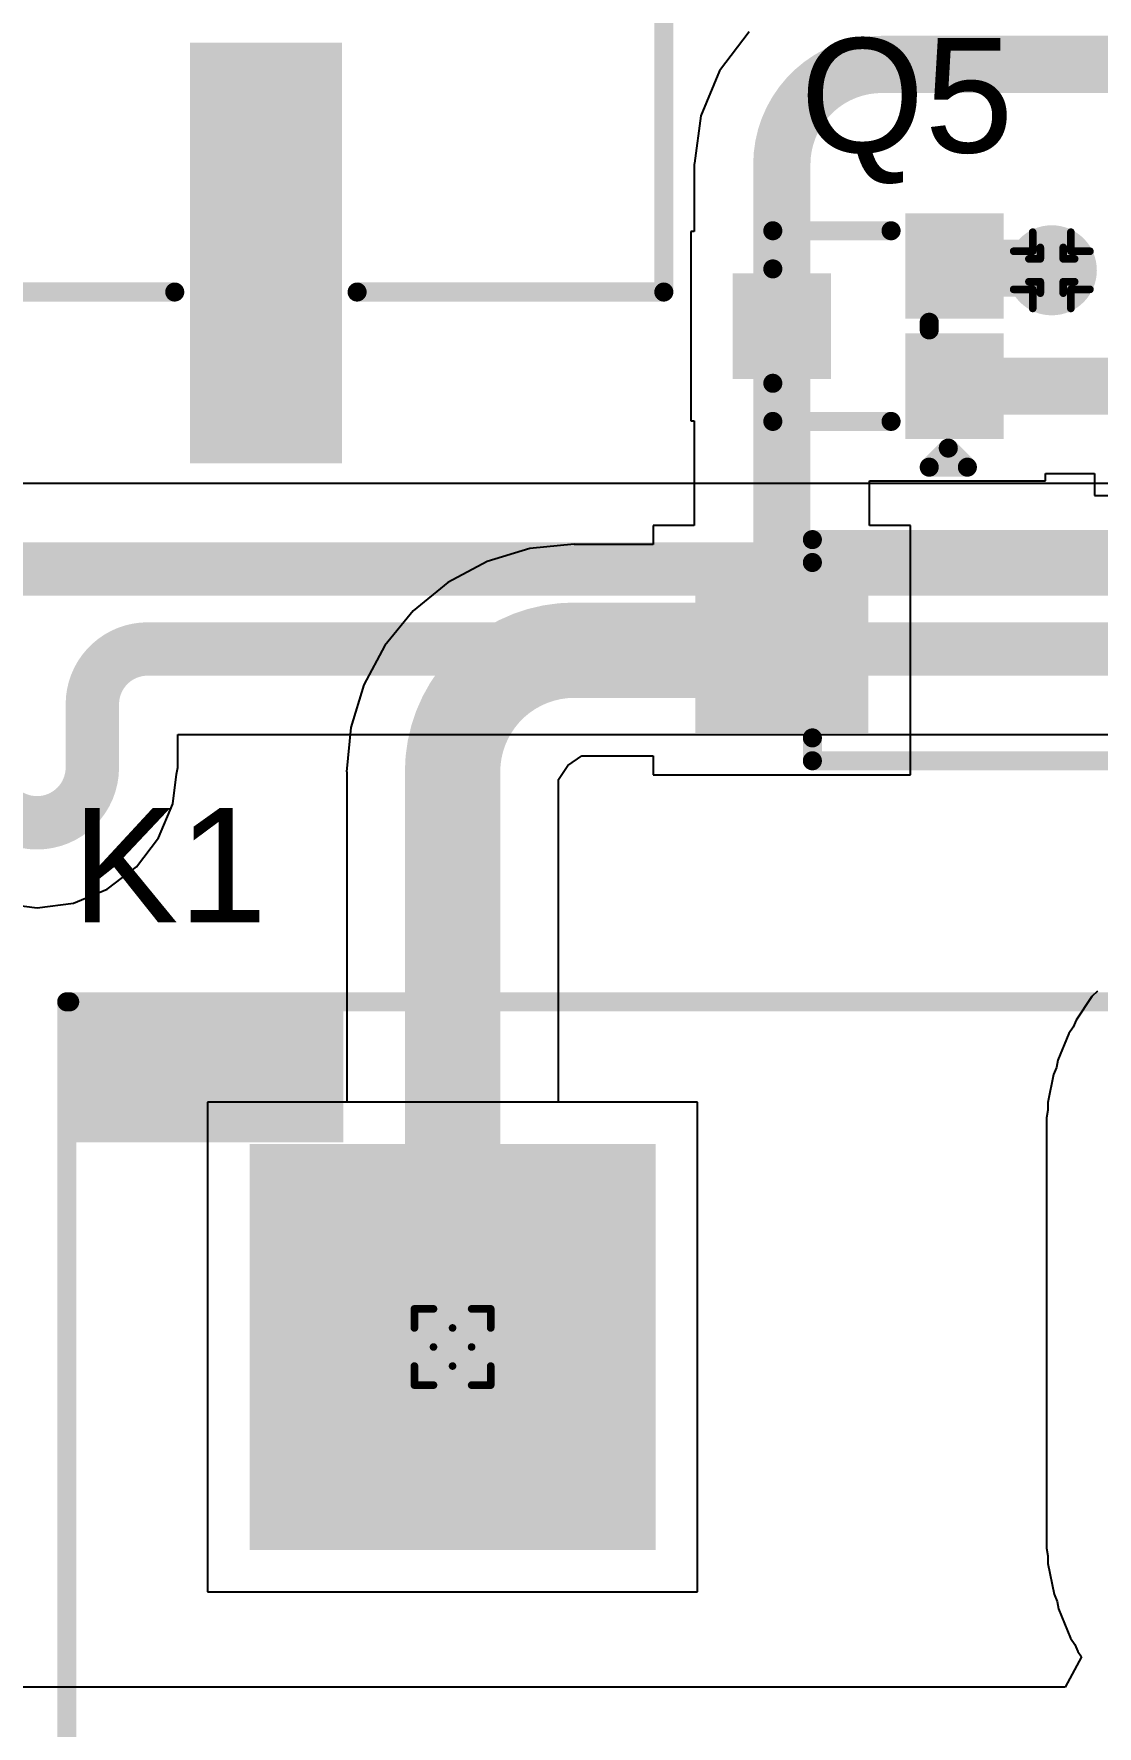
# Model space of a CAD drawing. Header units: inches. Extents: x -3 to 195, y 0 to 199.
# Drawn here: x 0.4892 to 0.7679, y 1.4542 to 1.898 of the extents above; entities that cross this region are included whole.
import ezdxf

# ---------------------------------------------------------------- set-up
doc = ezdxf.new("R2010")
doc.units = ezdxf.units.IN
doc.header["$MEASUREMENT"] = 0
for name, color, linetype in [('Bottom Layer', 5, 'Continuous'), ('Bottom Solder', 6, 'Continuous'), ('Drill Drawing', 1, 'Continuous'), ('Multi-Layer', 9, 'Continuous'), ('Pad Holes', 156, 'Continuous'), ('Top Layer', 1, 'Continuous'), ('Top Overlay', 2, 'Continuous'), ('Top Paste', 8, 'Continuous'), ('Top Solder', 216, 'Continuous'), ('Via Holes', 16, 'Continuous')]:
    doc.layers.add(name, color=color, linetype=linetype)
doc.styles.add('Arial', font='', dxfattribs={"height": 0.2})
doc.styles.get('Arial').set_extended_font_data('Arial')

# ---------------------------------------------------------------- blocks, each defined once
blk = doc.blocks.new('SOT_723_79')
at = {"layer": 'Top Layer'}
for points in [[(-0.00984, 0.0315), (0.00984, 0.0315), (0.00984, 0.01378), (-0.00984, 0.01378)], [(-0.02559, -0.01378), (-0.00591, -0.01378), (-0.00591, -0.0315), (-0.02559, -0.0315)], [(0.00591, -0.01378), (0.02559, -0.01378), (0.02559, -0.0315), (0.00591, -0.0315)]]:
    blk.add_hatch(color=1, dxfattribs=at).paths.add_polyline_path(points)
at = {"layer": 'Top Paste'}
for points in [[(-0.00984, 0.0315), (0.00984, 0.0315), (0.00984, 0.01378), (-0.00984, 0.01378)], [(-0.02559, -0.01378), (-0.00591, -0.01378), (-0.00591, -0.0315), (-0.02559, -0.0315)], [(0.00591, -0.01378), (0.02559, -0.01378), (0.02559, -0.0315), (0.00591, -0.0315)]]:
    blk.add_hatch(color=8, dxfattribs=at).paths.add_polyline_path(points)
at = {"layer": 'Top Solder'}
for points in [[(-0.01384, 0.0355), (0.01384, 0.0355), (0.01384, 0.00978), (-0.01384, 0.00978)], [(-0.02959, -0.00978), (-0.00191, -0.00978), (-0.00191, -0.0355), (-0.02959, -0.0355)], [(0.00191, -0.00978), (0.02959, -0.00978), (0.02959, -0.0355), (0.00191, -0.0355)]]:
    blk.add_hatch(color=216, dxfattribs=at).paths.add_polyline_path(points)
at = {"layer": 'Top Overlay'}
for points in [[(-0.025, 0.025, 0.005, 0.005, 0), (-0.025, -0.006, 0.005, 0.005, 0)], [(-0.025, 0.025, 0.005, 0.005, 0), (-0.015, 0.025, 0.005, 0.005, 0)], [(-0.025, 0.025, 0.005, 0.005, 0), (-0.025, -0.006, 0.005, 0.005, 0)], [(-0.025, 0.025, 0.005, 0.005, 0), (-0.015, 0.025, 0.005, 0.005, 0)], [(0.015, 0.025, 0.005, 0.005, 0), (0.025, 0.025, 0.005, 0.005, 0)], [(0.025, 0.025, 0.005, 0.005, 0), (0.025, -0.006, 0.005, 0.005, 0)], [(-0.037, -0.016, 0.005, 0.005, 0), (-0.037, -0.026, 0.005, 0.005, 0)], [(-0.037, -0.016, 0.005, 0.005, 0), (-0.032, -0.021, 0.005, 0.005, 0)], [(-0.001, -0.016, 0.005, 0.005, 0), (0.001, -0.016, 0.005, 0.005, 0)], [(-0.032, -0.021, 0.005, 0.005, 0), (-0.037, -0.026, 0.005, 0.005, 0)]]:
    blk.add_lwpolyline(points, format="xyseb", dxfattribs=at)
for points in [[(-0.02625, 0.025, 0.0025, 0.0025, 1), (-0.02375, 0.025, 0.0025, 0.0025, 1)], [(-0.02625, 0.025, 0.0025, 0.0025, 1), (-0.02375, 0.025, 0.0025, 0.0025, 1)], [(-0.02625, 0.025, 0.0025, 0.0025, 1), (-0.02375, 0.025, 0.0025, 0.0025, 1)], [(-0.02625, 0.025, 0.0025, 0.0025, 1), (-0.02375, 0.025, 0.0025, 0.0025, 1)], [(-0.01625, 0.025, 0.0025, 0.0025, 1), (-0.01375, 0.025, 0.0025, 0.0025, 1)], [(-0.01625, 0.025, 0.0025, 0.0025, 1), (-0.01375, 0.025, 0.0025, 0.0025, 1)], [(0.01375, 0.025, 0.0025, 0.0025, 1), (0.01625, 0.025, 0.0025, 0.0025, 1)], [(0.02375, 0.025, 0.0025, 0.0025, 1), (0.02625, 0.025, 0.0025, 0.0025, 1)], [(0.02375, 0.025, 0.0025, 0.0025, 1), (0.02625, 0.025, 0.0025, 0.0025, 1)], [(-0.02625, -0.006, 0.0025, 0.0025, 1), (-0.02375, -0.006, 0.0025, 0.0025, 1)], [(-0.02625, -0.006, 0.0025, 0.0025, 1), (-0.02375, -0.006, 0.0025, 0.0025, 1)], [(0.02375, -0.006, 0.0025, 0.0025, 1), (0.02625, -0.006, 0.0025, 0.0025, 1)], [(-0.03825, -0.016, 0.0025, 0.0025, 1), (-0.03575, -0.016, 0.0025, 0.0025, 1)], [(-0.03825, -0.016, 0.0025, 0.0025, 1), (-0.03575, -0.016, 0.0025, 0.0025, 1)], [(-0.00225, -0.016, 0.0025, 0.0025, 1), (0.00025, -0.016, 0.0025, 0.0025, 1)], [(-0.00025, -0.016, 0.0025, 0.0025, 1), (0.00225, -0.016, 0.0025, 0.0025, 1)], [(-0.03325, -0.021, 0.0025, 0.0025, 1), (-0.03075, -0.021, 0.0025, 0.0025, 1)], [(-0.03325, -0.021, 0.0025, 0.0025, 1), (-0.03075, -0.021, 0.0025, 0.0025, 1)], [(-0.03825, -0.026, 0.0025, 0.0025, 1), (-0.03575, -0.026, 0.0025, 0.0025, 1)], [(-0.03825, -0.026, 0.0025, 0.0025, 1), (-0.03575, -0.026, 0.0025, 0.0025, 1)]]:
    blk.add_lwpolyline(points, format="xyseb", close=True, dxfattribs=at)
blk = doc.blocks.new('G5RL_1A_E_HR_DC5_90')
at = {"layer": 'Bottom Layer'}
blk.add_hatch(color=5, dxfattribs=at).paths.add_polyline_path([(-0.54136, -0.09844), (-0.44294, -0.09844), (-0.44294, -0.19686), (-0.54136, -0.19686)])
at = {"layer": 'Bottom Solder'}
blk.add_hatch(color=6, dxfattribs=at).paths.add_polyline_path([(-0.54536, -0.09444), (-0.43894, -0.09444), (-0.43894, -0.20086), (-0.54536, -0.20086)])
at = {"layer": 'Multi-Layer'}
blk.add_hatch(color=9, dxfattribs=at).paths.add_polyline_path([(-0.54136, -0.09844), (-0.44294, -0.09844), (-0.44294, -0.19686), (-0.54136, -0.19686)])
at = {"layer": 'Pad Holes'}
h = blk.add_hatch(color=7, dxfattribs=at)
edge = h.paths.add_edge_path()
edge.add_arc((-0.49215, -0.14765), 0.02953, 0, 360)
at = {"layer": 'Top Layer'}
blk.add_hatch(color=1, dxfattribs=at).paths.add_polyline_path([(-0.54136, -0.09844), (-0.44294, -0.09844), (-0.44294, -0.19686), (-0.54136, -0.19686)])
at = {"layer": 'Top Overlay'}
blk.add_hatch(color=2, dxfattribs=at).paths.add_polyline_path([(-0.58266, -0.2488), (-0.5458, -0.2488), (-0.5458, -0.17629), (-0.58266, -0.17629)])
at = {"layer": 'Top Solder'}
blk.add_hatch(color=216, dxfattribs=at).paths.add_polyline_path([(-0.54536, -0.09444), (-0.43894, -0.09444), (-0.43894, -0.20086), (-0.54536, -0.20086)])
at = {"layer": 'Top Overlay'}
for points in [[(-0.58268, -0.24801, 0.005, 0.005, 0), (-0.58268, 0.25199, 0.005, 0.005, 0)], [(-0.58268, -0.24801, 0.005, 0.005, 0), (-0.58268, 0.25199, 0.005, 0.005, 0)], [(0.55905, -0.24879, 0.005, 0.005, 0), (-0.58268, -0.24879, 0.005, 0.005, 0)]]:
    blk.add_lwpolyline(points, format="xyseb", dxfattribs=at)
for points in [[(-0.58393, -0.24801, 0.0025, 0.0025, 1), (-0.58143, -0.24801, 0.0025, 0.0025, 1)], [(-0.58393, -0.24801, 0.0025, 0.0025, 1), (-0.58143, -0.24801, 0.0025, 0.0025, 1)], [(-0.58393, -0.24879, 0.0025, 0.0025, 1), (-0.58143, -0.24879, 0.0025, 0.0025, 1)]]:
    blk.add_lwpolyline(points, format="xyseb", close=True, dxfattribs=at)
blk = doc.blocks.new('SOD_123_124')
at = {"layer": 'Top Layer'}
for points in [[(-0.04331, 0.01772), (-0.04331, -0.01772), (-0.08071, -0.01772), (-0.08071, 0.01772)], [(0.08071, 0.01772), (0.08071, -0.01772), (0.04331, -0.01772), (0.04331, 0.01772)]]:
    blk.add_hatch(color=1, dxfattribs=at).paths.add_polyline_path(points)
at = {"layer": 'Top Overlay'}
for points in [[(0.038, 0.02), (0.09752, 0.02), (0.09752, 0.03149), (0.038, 0.03149)], [(0.08346, -0.031), (0.09752, -0.031), (0.09752, 0.031), (0.08346, 0.031)], [(0.038, -0.0315), (0.09752, -0.0315), (0.09752, -0.02), (0.038, -0.02)]]:
    blk.add_hatch(color=2, dxfattribs=at).paths.add_polyline_path(points)
at = {"layer": 'Top Paste'}
for points in [[(-0.04331, 0.01772), (-0.04331, -0.01772), (-0.08071, -0.01772), (-0.08071, 0.01772)], [(0.08071, 0.01772), (0.08071, -0.01772), (0.04331, -0.01772), (0.04331, 0.01772)]]:
    blk.add_hatch(color=8, dxfattribs=at).paths.add_polyline_path(points)
at = {"layer": 'Top Solder'}
for points in [[(-0.03931, 0.02172), (-0.03931, -0.02172), (-0.08471, -0.02172), (-0.08471, 0.02172)], [(0.08471, 0.02172), (0.08471, -0.02172), (0.03931, -0.02172), (0.03931, 0.02172)]]:
    blk.add_hatch(color=216, dxfattribs=at).paths.add_polyline_path(points)
at = {"layer": 'Top Overlay'}
for points in [[(-0.054, 0.029, 0.005, 0.005, 0), (0.038, 0.029, 0.005, 0.005, 0)], [(-0.054, 0.029, 0.005, 0.005, 0), (-0.054, 0.023, 0.005, 0.005, 0)], [(-0.054, -0.029, 0.005, 0.005, 0), (-0.054, -0.023, 0.005, 0.005, 0)], [(-0.054, -0.029, 0.005, 0.005, 0), (0.038, -0.029, 0.005, 0.005, 0)]]:
    blk.add_lwpolyline(points, format="xyseb", dxfattribs=at)
for points in [[(-0.05525, 0.029, 0.0025, 0.0025, 1), (-0.05275, 0.029, 0.0025, 0.0025, 1)], [(-0.05525, 0.029, 0.0025, 0.0025, 1), (-0.05275, 0.029, 0.0025, 0.0025, 1)], [(0.03675, 0.029, 0.0025, 0.0025, 1), (0.03925, 0.029, 0.0025, 0.0025, 1)], [(-0.05525, 0.023, 0.0025, 0.0025, 1), (-0.05275, 0.023, 0.0025, 0.0025, 1)], [(-0.05525, -0.023, 0.0025, 0.0025, 1), (-0.05275, -0.023, 0.0025, 0.0025, 1)], [(-0.05525, -0.029, 0.0025, 0.0025, 1), (-0.05275, -0.029, 0.0025, 0.0025, 1)], [(-0.05525, -0.029, 0.0025, 0.0025, 1), (-0.05275, -0.029, 0.0025, 0.0025, 1)], [(0.03675, -0.029, 0.0025, 0.0025, 1), (0.03925, -0.029, 0.0025, 0.0025, 1)]]:
    blk.add_lwpolyline(points, format="xyseb", close=True, dxfattribs=at)
blk = doc.blocks.new('RVT1E470M0505_142')
at = {"layer": 'Top Layer'}
for points in [[(-0.14763, 0.01791), (-0.04133, 0.01791), (-0.04133, -0.01791), (-0.14763, -0.01791)], [(0.04133, 0.01791), (0.14763, 0.01791), (0.14763, -0.01791), (0.04133, -0.01791)]]:
    blk.add_hatch(color=1, dxfattribs=at).paths.add_polyline_path(points)
at = {"layer": 'Top Paste'}
for points in [[(-0.14763, 0.01791), (-0.04133, 0.01791), (-0.04133, -0.01791), (-0.14763, -0.01791)], [(0.04133, 0.01791), (0.14763, 0.01791), (0.14763, -0.01791), (0.04133, -0.01791)]]:
    blk.add_hatch(color=8, dxfattribs=at).paths.add_polyline_path(points)
at = {"layer": 'Top Solder'}
for points in [[(-0.14963, 0.01991), (-0.03933, 0.01991), (-0.03933, -0.01991), (-0.14963, -0.01991)], [(0.03933, 0.01991), (0.14963, 0.01991), (0.14963, -0.01991), (0.03933, -0.01991)]]:
    blk.add_hatch(color=216, dxfattribs=at).paths.add_polyline_path(points)
at = {"layer": 'Top Overlay'}
for points in [[(-0.1047, 0.07034, 0.005, 0.005, 0), (-0.07067, 0.1043, 0.005, 0.005, 0)], [(0.1047, 0.1043, 0.005, 0.005, 0), (-0.07067, 0.1043, 0.005, 0.005, 0)], [(0.1047, 0.0239, 0.005, 0.005, 0), (0.1047, 0.1043, 0.005, 0.005, 0)], [(-0.1047, 0.0239, 0.005, 0.005, 0), (-0.1047, 0.07034, 0.005, 0.005, 0)], [(-0.12948, 0.025, 0.005, 0.005, 0), (-0.12948, 0.053, 0.005, 0.005, 0)], [(-0.11548, 0.039, 0.005, 0.005, 0), (-0.14348, 0.039, 0.005, 0.005, 0)], [(-0.1047, -0.07034, 0.005, 0.005, 0), (-0.1047, -0.0239, 0.005, 0.005, 0)], [(0.1047, -0.1043, 0.005, 0.005, 0), (0.1047, -0.0239, 0.005, 0.005, 0)], [(-0.07067, -0.1043, 0.005, 0.005, 0), (-0.1047, -0.07034, 0.005, 0.005, 0)], [(0.1047, -0.1043, 0.005, 0.005, 0), (-0.07067, -0.1043, 0.005, 0.005, 0)]]:
    blk.add_lwpolyline(points, format="xyseb", dxfattribs=at)
for points in [[(-0.07192, 0.1043, 0.0025, 0.0025, 1), (-0.06942, 0.1043, 0.0025, 0.0025, 1)], [(-0.07192, 0.1043, 0.0025, 0.0025, 1), (-0.06942, 0.1043, 0.0025, 0.0025, 1)], [(0.10345, 0.1043, 0.0025, 0.0025, 1), (0.10595, 0.1043, 0.0025, 0.0025, 1)], [(0.10345, 0.1043, 0.0025, 0.0025, 1), (0.10595, 0.1043, 0.0025, 0.0025, 1)], [(-0.10595, 0.07034, 0.0025, 0.0025, 1), (-0.10345, 0.07034, 0.0025, 0.0025, 1)], [(-0.10595, 0.07034, 0.0025, 0.0025, 1), (-0.10345, 0.07034, 0.0025, 0.0025, 1)], [(-0.13073, 0.053, 0.0025, 0.0025, 1), (-0.12823, 0.053, 0.0025, 0.0025, 1)], [(-0.14473, 0.039, 0.0025, 0.0025, 1), (-0.14223, 0.039, 0.0025, 0.0025, 1)], [(-0.11673, 0.039, 0.0025, 0.0025, 1), (-0.11423, 0.039, 0.0025, 0.0025, 1)], [(-0.13073, 0.025, 0.0025, 0.0025, 1), (-0.12823, 0.025, 0.0025, 0.0025, 1)], [(-0.10595, 0.0239, 0.0025, 0.0025, 1), (-0.10345, 0.0239, 0.0025, 0.0025, 1)], [(0.10345, 0.0239, 0.0025, 0.0025, 1), (0.10595, 0.0239, 0.0025, 0.0025, 1)], [(-0.10595, -0.0239, 0.0025, 0.0025, 1), (-0.10345, -0.0239, 0.0025, 0.0025, 1)], [(0.10345, -0.0239, 0.0025, 0.0025, 1), (0.10595, -0.0239, 0.0025, 0.0025, 1)], [(-0.10595, -0.07034, 0.0025, 0.0025, 1), (-0.10345, -0.07034, 0.0025, 0.0025, 1)], [(-0.10595, -0.07034, 0.0025, 0.0025, 1), (-0.10345, -0.07034, 0.0025, 0.0025, 1)], [(-0.07192, -0.1043, 0.0025, 0.0025, 1), (-0.06942, -0.1043, 0.0025, 0.0025, 1)], [(-0.07192, -0.1043, 0.0025, 0.0025, 1), (-0.06942, -0.1043, 0.0025, 0.0025, 1)], [(0.10345, -0.1043, 0.0025, 0.0025, 1), (0.10595, -0.1043, 0.0025, 0.0025, 1)], [(0.10345, -0.1043, 0.0025, 0.0025, 1), (0.10595, -0.1043, 0.0025, 0.0025, 1)]]:
    blk.add_lwpolyline(points, format="xyseb", close=True, dxfattribs=at)

msp = doc.modelspace()

# ---------------------------------------------------------------- hatches: boundary and pattern name
at = {"layer": 'Bottom Layer'}
h = msp.add_hatch(color=5, dxfattribs=at)
edge = h.paths.add_edge_path()
edge.add_arc((0.756, 1.836), 0.01181, 0, 360)
at = {"layer": 'Top Layer'}
h = msp.add_hatch(color=1, dxfattribs=at)
edge = h.paths.add_edge_path()
edge.add_arc((0.756, 1.836), 0.01181, 0, 360)
at = {"layer": 'Via Holes'}
h = msp.add_hatch(color=7, dxfattribs=at)
edge = h.paths.add_edge_path()
edge.add_arc((0.756, 1.836), 0.00591, 0, 360)

# ---------------------------------------------------------------- linework, layer by layer
at = {"layer": 'Bottom Layer'}
for p, q in [((0.87464, 1.78012), (0.32201, 1.78012)), ((0.52693, 1.7056), (0.52693, 1.71426)), ((0.52693, 1.71426), (0.87464, 1.71426)), ((0.52659, 1.70388), (0.52693, 1.7056)), ((0.52556, 1.69607), (0.52659, 1.70388)), ((0.52188, 1.68719), (0.52556, 1.69607)), ((0.51603, 1.67957), (0.52188, 1.68719)), ((0.50841, 1.67372), (0.51603, 1.67957)), ((0.49953, 1.67004), (0.50841, 1.67372)), ((0.48047, 1.67004), (0.49, 1.66879)), ((0.49, 1.66879), (0.49953, 1.67004)), ((0.76795, 1.64699), (0.76653, 1.64557)), ((0.76653, 1.64557), (0.76237, 1.63934)), ((0.76237, 1.63934), (0.7616, 1.63749)), ((0.76049, 1.63581), (0.75762, 1.62889)), ((0.7616, 1.63749), (0.76049, 1.63581)), ((0.75762, 1.62889), (0.75723, 1.62692)), ((0.75646, 1.62507), (0.755, 1.61772)), ((0.75723, 1.62692), (0.75646, 1.62507)), ((0.66313, 1.61784), (0.53471, 1.61784)), ((0.53471, 1.61784), (0.53471, 1.48941)), ((0.66313, 1.48941), (0.66313, 1.61784)), ((0.755, 1.61571), (0.75461, 1.61374)), ((0.755, 1.61772), (0.755, 1.61571)), ((0.75461, 1.61374), (0.75461, 1.61)), ((0.75461, 1.61), (0.75461, 1.505)), ((0.75461, 1.505), (0.75461, 1.50086)), ((0.75461, 1.50086), (0.755, 1.49889)), ((0.755, 1.49889), (0.755, 1.49688)), ((0.755, 1.49688), (0.75661, 1.48877)), ((0.53471, 1.48941), (0.66313, 1.48941)), ((0.75661, 1.48877), (0.75738, 1.48691)), ((0.75738, 1.48691), (0.75777, 1.48494)), ((0.75777, 1.48494), (0.76094, 1.4773)), ((0.76094, 1.4773), (0.76206, 1.47563)), ((0.76206, 1.47563), (0.76282, 1.47378)), ((0.76282, 1.47378), (0.76375, 1.47239)), ((0.76375, 1.47239), (0.75947, 1.46439)), ((0.75947, 1.46439), (0.41502, 1.46439))]:
    msp.add_line(p, q, dxfattribs=at)
for points in [[(0.45242, 1.75769, 0.014, 0.014, 0), (0.6, 1.75769, 0.014, 0.014, 0)], [(0.6, 1.75769, 0.014, 0.014, 0), (0.87464, 1.75769, 0.014, 0.014, 0)], [(0.5045, 1.72219, 0.014, 0.014, -0.414214), (0.519, 1.73669, 0.014, 0.014, 0)], [(0.519, 1.73669, 0.014, 0.014, 0), (0.54389, 1.73669, 0.014, 0.014, 0)], [(0.54389, 1.73669, 0.014, 0.014, 0), (0.87464, 1.73669, 0.014, 0.014, 0)], [(0.5045, 1.7056, 0.014, 0.014, 0), (0.5045, 1.72219, 0.014, 0.014, 0)], [(0.5045, 1.7056, 0.014, 0.014, -1), (0.4755, 1.7056, 0.014, 0.014, 0)]]:
    msp.add_lwpolyline(points, format="xyseb", dxfattribs=at)
for points in [[(0.5965, 1.75769, 0.007, 0.007, 1), (0.6035, 1.75769, 0.007, 0.007, 1)], [(0.5965, 1.75769, 0.007, 0.007, 1), (0.6035, 1.75769, 0.007, 0.007, 1)], [(0.5155, 1.73669, 0.007, 0.007, 1), (0.5225, 1.73669, 0.007, 0.007, 1)], [(0.5155, 1.73669, 0.007, 0.007, 1), (0.5225, 1.73669, 0.007, 0.007, 1)], [(0.54039, 1.73669, 0.007, 0.007, 1), (0.54739, 1.73669, 0.007, 0.007, 1)], [(0.54039, 1.73669, 0.007, 0.007, 1), (0.54739, 1.73669, 0.007, 0.007, 1)], [(0.501, 1.72219, 0.007, 0.007, 1), (0.508, 1.72219, 0.007, 0.007, 1)], [(0.501, 1.72219, 0.007, 0.007, 1), (0.508, 1.72219, 0.007, 0.007, 1)], [(0.501, 1.7056, 0.007, 0.007, 1), (0.508, 1.7056, 0.007, 0.007, 1)], [(0.501, 1.7056, 0.007, 0.007, 1), (0.508, 1.7056, 0.007, 0.007, 1)]]:
    msp.add_lwpolyline(points, format="xyseb", close=True, dxfattribs=at)
at = {"layer": 'Drill Drawing'}
for points in [[(0.751, 1.841, 0.002, 0.002, 0), (0.751, 1.846, 0.002, 0.002, 0)], [(0.751, 1.846, 0.002, 0.002, 0), (0.761, 1.846, 0.002, 0.002, 0)], [(0.761, 1.841, 0.002, 0.002, 0), (0.761, 1.846, 0.002, 0.002, 0)], [(0.746, 1.831, 0.002, 0.002, 0), (0.746, 1.841, 0.002, 0.002, 0)], [(0.746, 1.841, 0.002, 0.002, 0), (0.751, 1.841, 0.002, 0.002, 0)], [(0.753, 1.839, 0.002, 0.002, 0), (0.753, 1.842, 0.002, 0.002, 0)], [(0.753, 1.842, 0.002, 0.002, 0), (0.759, 1.842, 0.002, 0.002, 0)], [(0.759, 1.839, 0.002, 0.002, 0), (0.759, 1.842, 0.002, 0.002, 0)], [(0.761, 1.841, 0.002, 0.002, 0), (0.766, 1.841, 0.002, 0.002, 0)], [(0.766, 1.831, 0.002, 0.002, 0), (0.766, 1.841, 0.002, 0.002, 0)], [(0.75, 1.833, 0.002, 0.002, 0), (0.75, 1.839, 0.002, 0.002, 0)], [(0.75, 1.839, 0.002, 0.002, 0), (0.753, 1.839, 0.002, 0.002, 0)], [(0.759, 1.839, 0.002, 0.002, 0), (0.762, 1.839, 0.002, 0.002, 0)], [(0.762, 1.833, 0.002, 0.002, 0), (0.762, 1.839, 0.002, 0.002, 0)], [(0.75, 1.833, 0.002, 0.002, 0), (0.753, 1.833, 0.002, 0.002, 0)], [(0.753, 1.83, 0.002, 0.002, 0), (0.753, 1.833, 0.002, 0.002, 0)], [(0.759, 1.833, 0.002, 0.002, 0), (0.762, 1.833, 0.002, 0.002, 0)], [(0.759, 1.83, 0.002, 0.002, 0), (0.759, 1.833, 0.002, 0.002, 0)], [(0.746, 1.831, 0.002, 0.002, 0), (0.751, 1.831, 0.002, 0.002, 0)], [(0.751, 1.826, 0.002, 0.002, 0), (0.751, 1.831, 0.002, 0.002, 0)], [(0.753, 1.83, 0.002, 0.002, 0), (0.759, 1.83, 0.002, 0.002, 0)], [(0.761, 1.831, 0.002, 0.002, 0), (0.766, 1.831, 0.002, 0.002, 0)], [(0.761, 1.826, 0.002, 0.002, 0), (0.761, 1.831, 0.002, 0.002, 0)], [(0.751, 1.826, 0.002, 0.002, 0), (0.761, 1.826, 0.002, 0.002, 0)], [(0.58892, 1.55863, 0.002, 0.002, 0), (0.58892, 1.56363, 0.002, 0.002, 0)], [(0.58892, 1.56363, 0.002, 0.002, 0), (0.59392, 1.56363, 0.002, 0.002, 0)], [(0.59392, 1.56363, 0.002, 0.002, 0), (0.59892, 1.55863, 0.002, 0.002, 0)], [(0.59892, 1.55863, 0.002, 0.002, 0), (0.60392, 1.56363, 0.002, 0.002, 0)], [(0.60392, 1.56363, 0.002, 0.002, 0), (0.60892, 1.56363, 0.002, 0.002, 0)], [(0.60892, 1.55863, 0.002, 0.002, 0), (0.60892, 1.56363, 0.002, 0.002, 0)], [(0.58892, 1.55863, 0.002, 0.002, 0), (0.59392, 1.55363, 0.002, 0.002, 0)], [(0.60392, 1.55363, 0.002, 0.002, 0), (0.60892, 1.55863, 0.002, 0.002, 0)], [(0.58892, 1.54863, 0.002, 0.002, 0), (0.59392, 1.55363, 0.002, 0.002, 0)], [(0.60392, 1.55363, 0.002, 0.002, 0), (0.60892, 1.54863, 0.002, 0.002, 0)], [(0.58892, 1.54363, 0.002, 0.002, 0), (0.58892, 1.54863, 0.002, 0.002, 0)], [(0.59392, 1.54363, 0.002, 0.002, 0), (0.59892, 1.54863, 0.002, 0.002, 0)], [(0.59892, 1.54863, 0.002, 0.002, 0), (0.60392, 1.54363, 0.002, 0.002, 0)], [(0.60892, 1.54363, 0.002, 0.002, 0), (0.60892, 1.54863, 0.002, 0.002, 0)], [(0.58892, 1.54363, 0.002, 0.002, 0), (0.59392, 1.54363, 0.002, 0.002, 0)], [(0.60392, 1.54363, 0.002, 0.002, 0), (0.60892, 1.54363, 0.002, 0.002, 0)]]:
    msp.add_lwpolyline(points, format="xyseb", dxfattribs=at)
for points in [[(0.7505, 1.846, 0.001, 0.001, 1), (0.7515, 1.846, 0.001, 0.001, 1)], [(0.7505, 1.846, 0.001, 0.001, 1), (0.7515, 1.846, 0.001, 0.001, 1)], [(0.7605, 1.846, 0.001, 0.001, 1), (0.7615, 1.846, 0.001, 0.001, 1)], [(0.7605, 1.846, 0.001, 0.001, 1), (0.7615, 1.846, 0.001, 0.001, 1)], [(0.7455, 1.841, 0.001, 0.001, 1), (0.7465, 1.841, 0.001, 0.001, 1)], [(0.7455, 1.841, 0.001, 0.001, 1), (0.7465, 1.841, 0.001, 0.001, 1)], [(0.7505, 1.841, 0.001, 0.001, 1), (0.7515, 1.841, 0.001, 0.001, 1)], [(0.7505, 1.841, 0.001, 0.001, 1), (0.7515, 1.841, 0.001, 0.001, 1)], [(0.7525, 1.842, 0.001, 0.001, 1), (0.7535, 1.842, 0.001, 0.001, 1)], [(0.7525, 1.842, 0.001, 0.001, 1), (0.7535, 1.842, 0.001, 0.001, 1)], [(0.7585, 1.842, 0.001, 0.001, 1), (0.7595, 1.842, 0.001, 0.001, 1)], [(0.7585, 1.842, 0.001, 0.001, 1), (0.7595, 1.842, 0.001, 0.001, 1)], [(0.7605, 1.841, 0.001, 0.001, 1), (0.7615, 1.841, 0.001, 0.001, 1)], [(0.7605, 1.841, 0.001, 0.001, 1), (0.7615, 1.841, 0.001, 0.001, 1)], [(0.7655, 1.841, 0.001, 0.001, 1), (0.7665, 1.841, 0.001, 0.001, 1)], [(0.7655, 1.841, 0.001, 0.001, 1), (0.7665, 1.841, 0.001, 0.001, 1)], [(0.7495, 1.839, 0.001, 0.001, 1), (0.7505, 1.839, 0.001, 0.001, 1)], [(0.7495, 1.839, 0.001, 0.001, 1), (0.7505, 1.839, 0.001, 0.001, 1)], [(0.7525, 1.839, 0.001, 0.001, 1), (0.7535, 1.839, 0.001, 0.001, 1)], [(0.7525, 1.839, 0.001, 0.001, 1), (0.7535, 1.839, 0.001, 0.001, 1)], [(0.7585, 1.839, 0.001, 0.001, 1), (0.7595, 1.839, 0.001, 0.001, 1)], [(0.7585, 1.839, 0.001, 0.001, 1), (0.7595, 1.839, 0.001, 0.001, 1)], [(0.7615, 1.839, 0.001, 0.001, 1), (0.7625, 1.839, 0.001, 0.001, 1)], [(0.7615, 1.839, 0.001, 0.001, 1), (0.7625, 1.839, 0.001, 0.001, 1)], [(0.7495, 1.833, 0.001, 0.001, 1), (0.7505, 1.833, 0.001, 0.001, 1)], [(0.7495, 1.833, 0.001, 0.001, 1), (0.7505, 1.833, 0.001, 0.001, 1)], [(0.7525, 1.833, 0.001, 0.001, 1), (0.7535, 1.833, 0.001, 0.001, 1)], [(0.7525, 1.833, 0.001, 0.001, 1), (0.7535, 1.833, 0.001, 0.001, 1)], [(0.7585, 1.833, 0.001, 0.001, 1), (0.7595, 1.833, 0.001, 0.001, 1)], [(0.7585, 1.833, 0.001, 0.001, 1), (0.7595, 1.833, 0.001, 0.001, 1)], [(0.7615, 1.833, 0.001, 0.001, 1), (0.7625, 1.833, 0.001, 0.001, 1)], [(0.7615, 1.833, 0.001, 0.001, 1), (0.7625, 1.833, 0.001, 0.001, 1)], [(0.7455, 1.831, 0.001, 0.001, 1), (0.7465, 1.831, 0.001, 0.001, 1)], [(0.7455, 1.831, 0.001, 0.001, 1), (0.7465, 1.831, 0.001, 0.001, 1)], [(0.7505, 1.831, 0.001, 0.001, 1), (0.7515, 1.831, 0.001, 0.001, 1)], [(0.7505, 1.831, 0.001, 0.001, 1), (0.7515, 1.831, 0.001, 0.001, 1)], [(0.7525, 1.83, 0.001, 0.001, 1), (0.7535, 1.83, 0.001, 0.001, 1)], [(0.7525, 1.83, 0.001, 0.001, 1), (0.7535, 1.83, 0.001, 0.001, 1)], [(0.7585, 1.83, 0.001, 0.001, 1), (0.7595, 1.83, 0.001, 0.001, 1)], [(0.7585, 1.83, 0.001, 0.001, 1), (0.7595, 1.83, 0.001, 0.001, 1)], [(0.7605, 1.831, 0.001, 0.001, 1), (0.7615, 1.831, 0.001, 0.001, 1)], [(0.7605, 1.831, 0.001, 0.001, 1), (0.7615, 1.831, 0.001, 0.001, 1)], [(0.7655, 1.831, 0.001, 0.001, 1), (0.7665, 1.831, 0.001, 0.001, 1)], [(0.7655, 1.831, 0.001, 0.001, 1), (0.7665, 1.831, 0.001, 0.001, 1)], [(0.7505, 1.826, 0.001, 0.001, 1), (0.7515, 1.826, 0.001, 0.001, 1)], [(0.7505, 1.826, 0.001, 0.001, 1), (0.7515, 1.826, 0.001, 0.001, 1)], [(0.7605, 1.826, 0.001, 0.001, 1), (0.7615, 1.826, 0.001, 0.001, 1)], [(0.7605, 1.826, 0.001, 0.001, 1), (0.7615, 1.826, 0.001, 0.001, 1)], [(0.58842, 1.56363, 0.001, 0.001, 1), (0.58942, 1.56363, 0.001, 0.001, 1)], [(0.58842, 1.56363, 0.001, 0.001, 1), (0.58942, 1.56363, 0.001, 0.001, 1)], [(0.59342, 1.56363, 0.001, 0.001, 1), (0.59442, 1.56363, 0.001, 0.001, 1)], [(0.59342, 1.56363, 0.001, 0.001, 1), (0.59442, 1.56363, 0.001, 0.001, 1)], [(0.60342, 1.56363, 0.001, 0.001, 1), (0.60442, 1.56363, 0.001, 0.001, 1)], [(0.60342, 1.56363, 0.001, 0.001, 1), (0.60442, 1.56363, 0.001, 0.001, 1)], [(0.60842, 1.56363, 0.001, 0.001, 1), (0.60942, 1.56363, 0.001, 0.001, 1)], [(0.60842, 1.56363, 0.001, 0.001, 1), (0.60942, 1.56363, 0.001, 0.001, 1)], [(0.58842, 1.55863, 0.001, 0.001, 1), (0.58942, 1.55863, 0.001, 0.001, 1)], [(0.58842, 1.55863, 0.001, 0.001, 1), (0.58942, 1.55863, 0.001, 0.001, 1)], [(0.59842, 1.55863, 0.001, 0.001, 1), (0.59942, 1.55863, 0.001, 0.001, 1)], [(0.59842, 1.55863, 0.001, 0.001, 1), (0.59942, 1.55863, 0.001, 0.001, 1)], [(0.60842, 1.55863, 0.001, 0.001, 1), (0.60942, 1.55863, 0.001, 0.001, 1)], [(0.60842, 1.55863, 0.001, 0.001, 1), (0.60942, 1.55863, 0.001, 0.001, 1)], [(0.59342, 1.55363, 0.001, 0.001, 1), (0.59442, 1.55363, 0.001, 0.001, 1)], [(0.59342, 1.55363, 0.001, 0.001, 1), (0.59442, 1.55363, 0.001, 0.001, 1)], [(0.60342, 1.55363, 0.001, 0.001, 1), (0.60442, 1.55363, 0.001, 0.001, 1)], [(0.60342, 1.55363, 0.001, 0.001, 1), (0.60442, 1.55363, 0.001, 0.001, 1)], [(0.58842, 1.54863, 0.001, 0.001, 1), (0.58942, 1.54863, 0.001, 0.001, 1)], [(0.58842, 1.54863, 0.001, 0.001, 1), (0.58942, 1.54863, 0.001, 0.001, 1)], [(0.59842, 1.54863, 0.001, 0.001, 1), (0.59942, 1.54863, 0.001, 0.001, 1)], [(0.59842, 1.54863, 0.001, 0.001, 1), (0.59942, 1.54863, 0.001, 0.001, 1)], [(0.60842, 1.54863, 0.001, 0.001, 1), (0.60942, 1.54863, 0.001, 0.001, 1)], [(0.60842, 1.54863, 0.001, 0.001, 1), (0.60942, 1.54863, 0.001, 0.001, 1)], [(0.58842, 1.54363, 0.001, 0.001, 1), (0.58942, 1.54363, 0.001, 0.001, 1)], [(0.58842, 1.54363, 0.001, 0.001, 1), (0.58942, 1.54363, 0.001, 0.001, 1)], [(0.59342, 1.54363, 0.001, 0.001, 1), (0.59442, 1.54363, 0.001, 0.001, 1)], [(0.59342, 1.54363, 0.001, 0.001, 1), (0.59442, 1.54363, 0.001, 0.001, 1)], [(0.60342, 1.54363, 0.001, 0.001, 1), (0.60442, 1.54363, 0.001, 0.001, 1)], [(0.60342, 1.54363, 0.001, 0.001, 1), (0.60442, 1.54363, 0.001, 0.001, 1)], [(0.60842, 1.54363, 0.001, 0.001, 1), (0.60942, 1.54363, 0.001, 0.001, 1)], [(0.60842, 1.54363, 0.001, 0.001, 1), (0.60942, 1.54363, 0.001, 0.001, 1)]]:
    msp.add_lwpolyline(points, format="xyseb", close=True, dxfattribs=at)
at = {"layer": 'Top Layer'}
for p, q in [((0.67671, 1.89852), (0.6689, 1.88834)), ((0.6689, 1.88834), (0.66398, 1.87648)), ((0.66398, 1.87648), (0.66235, 1.86406)), ((0.66235, 1.86406), (0.66229, 1.86376)), ((0.66229, 1.86376), (0.66229, 1.84621)), ((0.66229, 1.84621), (0.66137, 1.84621)), ((0.66137, 1.84621), (0.66137, 1.79653)), ((0.66137, 1.79653), (0.66229, 1.79653)), ((0.66229, 1.79653), (0.66229, 1.76908)), ((0.70817, 1.76908), (0.70817, 1.78078)), ((0.70817, 1.78078), (0.75436, 1.78078)), ((0.75436, 1.78078), (0.75436, 1.78268)), ((0.75436, 1.78268), (0.76723, 1.78268)), ((0.76723, 1.78268), (0.76723, 1.77696)), ((0.76723, 1.77696), (0.77524, 1.77696)), ((0.66229, 1.76908), (0.65153, 1.76908)), ((0.65153, 1.76908), (0.65153, 1.7641)), ((0.71893, 1.76908), (0.70817, 1.76908)), ((0.71893, 1.70365), (0.71893, 1.76908)), ((0.61918, 1.76301), (0.60798, 1.75961)), ((0.63083, 1.76415), (0.61918, 1.76301)), ((0.63083, 1.7641), (0.63083, 1.76415)), ((0.65153, 1.7641), (0.63083, 1.7641)), ((0.60798, 1.75961), (0.59766, 1.75409)), ((0.59766, 1.75409), (0.58862, 1.74667)), ((0.58862, 1.74667), (0.58119, 1.73762)), ((0.58119, 1.73762), (0.57568, 1.7273)), ((0.57568, 1.7273), (0.57228, 1.7161)), ((0.57228, 1.7161), (0.57113, 1.70446)), ((0.57113, 1.70446), (0.57118, 1.70446)), ((0.57118, 1.70446), (0.57118, 1.61784)), ((0.62666, 1.70245), (0.62915, 1.70614)), ((0.62915, 1.70614), (0.63283, 1.70863)), ((0.63283, 1.70863), (0.65153, 1.70863)), ((0.65153, 1.70863), (0.65153, 1.70365)), ((0.62666, 1.61784), (0.62666, 1.70245)), ((0.65153, 1.70365), (0.71893, 1.70365)), ((0.57118, 1.61784), (0.53471, 1.61784)), ((0.53471, 1.61784), (0.53471, 1.48941)), ((0.66313, 1.61784), (0.62666, 1.61784)), ((0.66313, 1.48941), (0.66313, 1.61784)), ((0.53471, 1.48941), (0.66313, 1.48941))]:
    msp.add_line(p, q, dxfattribs=at)
for points in [[(0.68523, 1.86376, 0.015, 0.015, -0.414214), (0.71147, 1.89, 0.015, 0.015, 0)], [(0.71147, 1.89, 0.015, 0.015, 0), (1.03156, 1.89, 0.015, 0.015, 0)], [(0.68523, 1.82137, 0.015, 0.015, 0), (0.68523, 1.86376, 0.015, 0.015, 0)], [(0.7305, 1.83712, 0.015, 0.015, 0), (0.73106, 1.83656, 0.015, 0.015, 0)], [(0.73106, 1.83656, 0.015, 0.015, 0), (0.75544, 1.83656, 0.015, 0.015, 0)], [(0.75544, 1.83656, 0.015, 0.015, 0), (0.756, 1.836, 0.015, 0.015, 0)], [(0.68523, 1.73637, 0.015, 0.015, 0), (0.68523, 1.82137, 0.015, 0.015, 0)], [(0.7305, 1.80562, 0.015, 0.015, 0), (0.78856, 1.80562, 0.015, 0.015, 0)], [(0.59892, 1.70446, 0.025, 0.025, -0.414214), (0.63083, 1.73637, 0.025, 0.025, 0)], [(0.63083, 1.73637, 0.025, 0.025, 0), (0.68523, 1.73637, 0.025, 0.025, 0)], [(0.59892, 1.55363, 0.025, 0.025, 0), (0.59892, 1.70446, 0.025, 0.025, 0)]]:
    msp.add_lwpolyline(points, format="xyseb", dxfattribs=at)
for points in [[(0.70772, 1.89, 0.0075, 0.0075, 1), (0.71522, 1.89, 0.0075, 0.0075, 1)], [(0.70772, 1.89, 0.0075, 0.0075, 1), (0.71522, 1.89, 0.0075, 0.0075, 1)], [(0.68148, 1.86376, 0.0075, 0.0075, 1), (0.68898, 1.86376, 0.0075, 0.0075, 1)], [(0.68148, 1.86376, 0.0075, 0.0075, 1), (0.68898, 1.86376, 0.0075, 0.0075, 1)], [(0.72676, 1.83712, 0.0075, 0.0075, 1), (0.73425, 1.83712, 0.0075, 0.0075, 1)], [(0.72732, 1.83656, 0.0075, 0.0075, 1), (0.73481, 1.83656, 0.0075, 0.0075, 1)], [(0.72732, 1.83656, 0.0075, 0.0075, 1), (0.73481, 1.83656, 0.0075, 0.0075, 1)], [(0.75169, 1.83656, 0.0075, 0.0075, 1), (0.75919, 1.83656, 0.0075, 0.0075, 1)], [(0.75169, 1.83656, 0.0075, 0.0075, 1), (0.75919, 1.83656, 0.0075, 0.0075, 1)], [(0.75225, 1.836, 0.0075, 0.0075, 1), (0.75975, 1.836, 0.0075, 0.0075, 1)], [(0.68148, 1.82137, 0.0075, 0.0075, 1), (0.68898, 1.82137, 0.0075, 0.0075, 1)], [(0.68148, 1.82137, 0.0075, 0.0075, 1), (0.68898, 1.82137, 0.0075, 0.0075, 1)], [(0.72676, 1.80562, 0.0075, 0.0075, 1), (0.73425, 1.80562, 0.0075, 0.0075, 1)], [(0.62458, 1.73637, 0.0125, 0.0125, 1), (0.63708, 1.73637, 0.0125, 0.0125, 1)], [(0.62458, 1.73637, 0.0125, 0.0125, 1), (0.63708, 1.73637, 0.0125, 0.0125, 1)], [(0.67898, 1.73637, 0.0125, 0.0125, 1), (0.69148, 1.73637, 0.0125, 0.0125, 1)], [(0.68148, 1.73637, 0.0075, 0.0075, 1), (0.68898, 1.73637, 0.0075, 0.0075, 1)], [(0.59267, 1.70446, 0.0125, 0.0125, 1), (0.60517, 1.70446, 0.0125, 0.0125, 1)], [(0.59267, 1.70446, 0.0125, 0.0125, 1), (0.60517, 1.70446, 0.0125, 0.0125, 1)], [(0.59267, 1.55363, 0.0125, 0.0125, 1), (0.60517, 1.55363, 0.0125, 0.0125, 1)]]:
    msp.add_lwpolyline(points, format="xyseb", close=True, dxfattribs=at)

# ---------------------------------------------------------------- block references
for name, p, rotation in [('RVT1E470M0505_142', (0.55, 1.935), 270), ('SOT_723_79', (0.70787, 1.82137), 90), ('G5RL_1A_E_HR_DC5_90', (0.74657, 1.06147), 270)]:
    msp.add_blockref(name, p, dxfattribs=dict(rotation=rotation))
msp.add_blockref('SOD_123_124', (0.74724, 1.73637))

# ---------------------------------------------------------------- texts
at = {"layer": 'Top Overlay', "style": 'Arial'}
msp.add_text('Q5', height=0.03, rotation=360, dxfattribs=at).set_placement((0.69005, 1.86688))
msp.add_text('K1', height=0.03, dxfattribs=at).set_placement((0.4991, 1.665))

doc.saveas('drawing.dxf')
